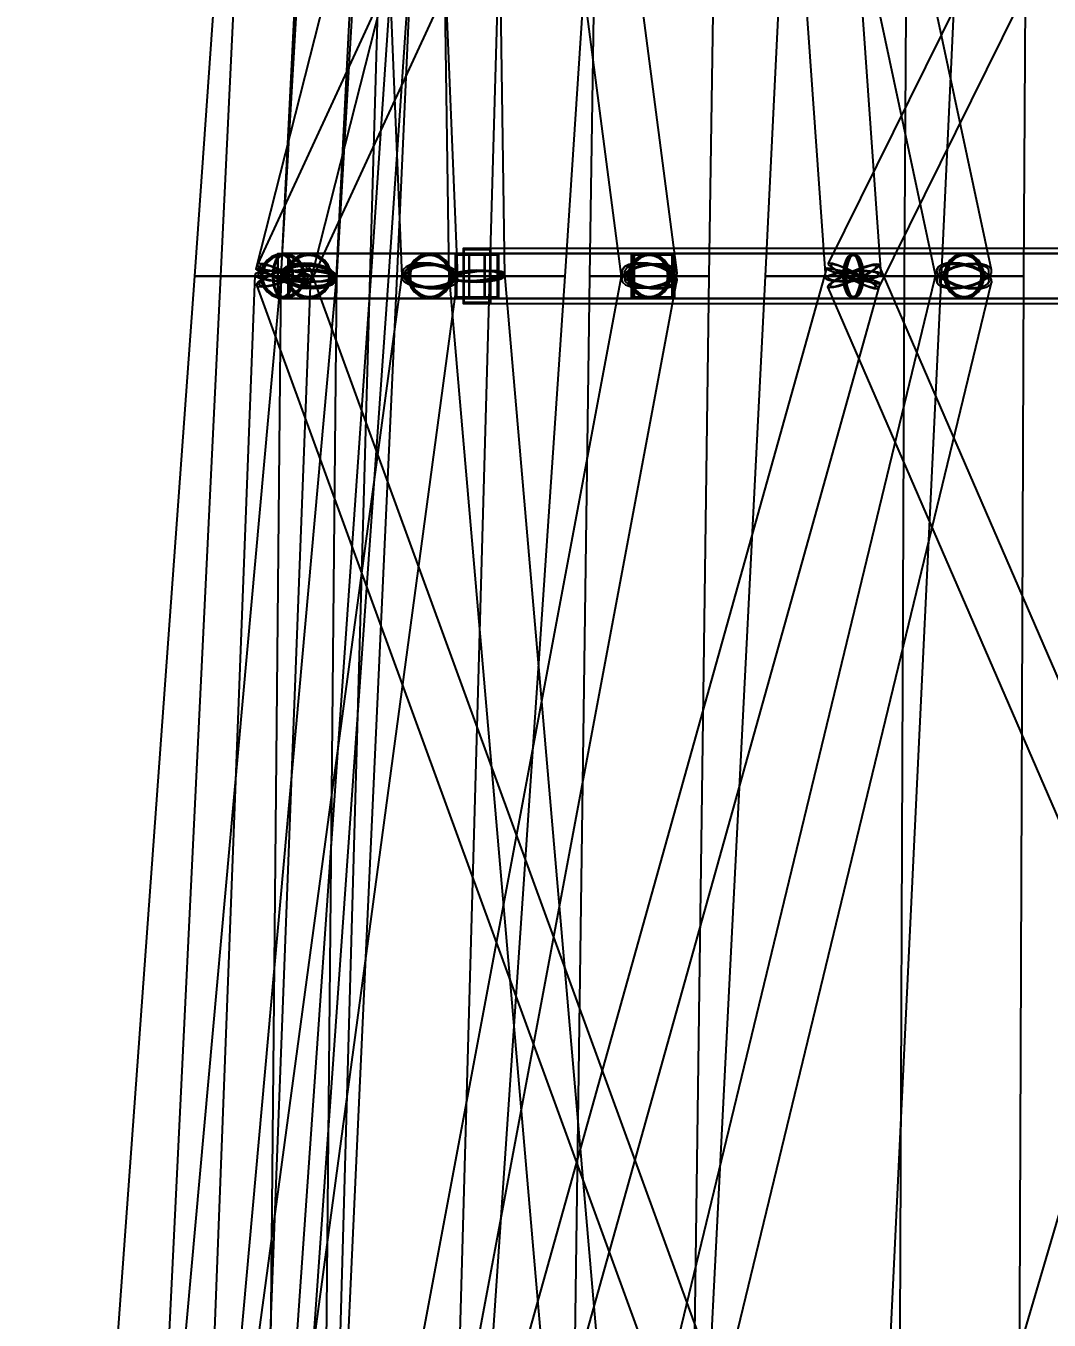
# Model space of a CAD drawing. Header units: millimetres. Extents: x -123812 to 252100, y -3000 to 639000.
# Drawn here: x -26050 to -16768, y 115526 to 127270 of the extents above; entities that cross this region are included whole.
import ezdxf

# ---------------------------------------------------------------- set-up
doc = ezdxf.new("R2010")
doc.units = ezdxf.units.MM
doc.layers.add('D-STR-DIM', color=7, linetype='Continuous', lineweight=13)
doc.layers.add('D-STR-STRC', color=7, linetype='Continuous', lineweight=25)
doc.styles.add('OpenSansCondensed-Light', font='OpenSansCondensed-Light.ttf')
doc.styles.add('TOWER_UNICODE', font='Arial Unicode.ttf')
doc.dimstyles.new('EZDXF', dxfattribs={"dimtxt": 0.25, "dimasz": 0.175, "dimexe": 0.375, "dimexo": 0.125, "dimgap": 0.1, "dimtad": 1, "dimlfac": 100, "dimzin": 12, "dimdsep": 46, "dimtxsty": 'OpenSansCondensed-Light', "dimblk": 'ARCHTICK', "dimcen": 2.5, "dimazin": 3, "dimtfac": 0.5, "dimtmove": 2, "dimatfit": 3})

# ---------------------------------------------------------------- blocks, each defined once
blk = doc.blocks.new('_ARCHTICK')
at = {"color": 0, "linetype": 'BYBLOCK', "const_width": 0.15}
blk.add_lwpolyline([(-0.5, -0.5), (0.5, 0.5)], dxfattribs=at)

msp = doc.modelspace()

# ---------------------------------------------------------------- linework, layer by layer
at = {"layer": 'D-STR-STRC'}
for points in [[(-17608.9, 150062.2), (-23964.1, 125062.2), (-23955.7, 125054.7), (-23931.1, 125043.4), (-23892, 125029.2), (-23841, 125013), (-23781.6, 124995.9), (-23717.9, 124979.1), (-23654.2, 124963.8), (-23594.8, 124950.8), (-23543.8, 124941.3), (-23504.7, 124935.7), (-23480.1, 124934.5), (-23471.7, 124937.8), (-17116.5, 149937.8)], [(-22277.4, 150014.3), (-23736.9, 125014.3), (-23728.3, 125001.2), (-23702.9, 124988.1), (-23662.6, 124975.8), (-23610.1, 124965.1), (-23549, 124956.9), (-23483.3, 124951.5), (-23417.7, 124949.5), (-23356.5, 124950.9), (-23304, 124955.6), (-23263.7, 124963.4), (-23238.4, 124973.7), (-23229.7, 124985.7), (-21770.3, 149985.7)], [(-22578.4, 149996.4), (-22211.9, 124996.4), (-22203.3, 124982.4), (-22177.9, 124969.6), (-22137.5, 124958.8), (-22084.9, 124950.8), (-22023.7, 124946.2), (-21957.9, 124945.3), (-21892.2, 124948), (-21831, 124954.4), (-21778.4, 124963.8), (-21738, 124975.7), (-21712.6, 124989.3), (-21704, 125003.6), (-22070.5, 150003.6)], [(-20565.7, 149982.7), (-18797.1, 124982.7), (-18788.5, 124971.2), (-18763.2, 124961.6), (-18722.9, 124954.7), (-18670.4, 124950.8), (-18609.3, 124950.3), (-18543.7, 124953.2), (-18478.2, 124959.3), (-18417.1, 124968.2), (-18364.6, 124979.2), (-18324.3, 124991.6), (-18299, 125004.6), (-18290.4, 125017.3), (-20058.9, 150017.3)], [(-18172.4, 137609.7), (-23945.8, 125109.7), (-23948.3, 125098.3), (-23935, 125080.3), (-23907, 125056.8), (-23866, 125029.4), (-23815, 125000), (-23757.4, 124970.6), (-23697, 124943.2), (-23638.1, 124919.7), (-23584.6, 124901.7), (-23540.2, 124890.3), (-23508, 124886.4), (-23490, 124890.3), (-17716.6, 137390.3)], [(-22278.9, 137471.3), (-20645.8, 124971.3), (-20636.2, 124944.5), (-20610, 124921.6), (-20569.1, 124903.9), (-20516.3, 124892.9), (-20455.1, 124889.1), (-20389.7, 124892.9), (-20324.5, 124903.9), (-20264.1, 124921.6), (-20212.5, 124944.5), (-20173.2, 124971.3), (-20148.9, 125000), (-20141.4, 125028.7), (-21774.5, 137528.7)], [(-20450.8, 137442.6), (-17785.6, 124942.6), (-17768.8, 124918.9), (-17736.2, 124900.6), (-17690.2, 124889.2), (-17633.8, 124885.3), (-17570.9, 124889.2), (-17505.8, 124900.6), (-17443, 124918.9), (-17386.6, 124942.6), (-17340.6, 124970.3), (-17308, 125000), (-17291.2, 125029.7), (-17291.2, 125057.4), (-19956.3, 137557.4)], [(-12589.2, 137612.7), (-18771.4, 125112.7), (-18767.7, 125101), (-18748.8, 125082.5), (-18715.9, 125058.3), (-18671.2, 125030.2), (-18617.9, 125000), (-18559.5, 124969.8), (-18500.1, 124941.7), (-18443.6, 124917.5), (-18393.9, 124899), (-18354.5, 124887.3), (-18328, 124883.3), (-18316.1, 124887.3), (-12133.9, 137387.3)], [(-23108.1, 137500), (-23735.6, 125000), (-23719.9, 124974), (-23688.2, 124949.8), (-23642.4, 124929), (-23585.9, 124913.1), (-23522.3, 124903), (-23456.1, 124899.6), (-23391.7, 124903), (-23333.6, 124913.1), (-23285.7, 124929), (-23251.2, 124949.8), (-23232.6, 124974), (-23231.1, 125000), (-22603.5, 137500)], [(-23152.9, 137500), (-22638.3, 125000), (-22635.1, 124972.6), (-22614.8, 124947), (-22578.9, 124925.1), (-22529.8, 124908.2), (-22470.8, 124897.6), (-22406.1, 124894), (-22339.9, 124897.6), (-22276.8, 124908.2), (-22221.1, 124925.1), (-22176.6, 124947), (-22146.4, 124972.6), (-22132.4, 125000), (-22647, 137500)], [(-12737.6, 125203.2), (-18543.7, 125203.2), (-18561.5, 125196.3), (-18578.1, 125176), (-18592.3, 125143.7), (-18603.2, 125101.6), (-18610.1, 125052.6), (-18612.4, 125000), (-18610.1, 124947.4), (-18603.2, 124898.4), (-18592.3, 124856.3), (-18578.1, 124824), (-18561.5, 124803.7), (-18543.7, 124796.8), (-12737.6, 124796.8)], [(-13909.1, 125203.2), (-17538.4, 125203.2), (-17582, 125196.3), (-17622.7, 125176), (-17657.6, 125143.7), (-17684.4, 125101.6), (-17701.2, 125052.6), (-17707, 125000), (-17701.2, 124947.4), (-17684.4, 124898.4), (-17657.6, 124856.3), (-17622.7, 124824), (-17582, 124803.7), (-17538.4, 124796.8), (-13909.1, 124796.8)], [(-25287.8, 99931.9), (-18299.1, 124931.9), (-18307.4, 124938.6), (-18331.9, 124949.5), (-18370.7, 124963.8), (-18421.4, 124980.6), (-18480.4, 124998.7), (-18543.7, 125016.9), (-18607.1, 125034), (-18666.1, 125048.7), (-18716.7, 125060.1), (-18755.6, 125067.4), (-18780.1, 125070.1), (-18788.4, 125068.1), (-25777.2, 100068.1)], [(-24358.3, 112469.8), (-23231.5, 124969.8), (-23233.2, 125000), (-23251.9, 125030.2), (-23286.4, 125058.3), (-23334.3, 125082.4), (-23392.4, 125100.9), (-23456.7, 125112.6), (-23522.7, 125116.5), (-23586.1, 125112.6), (-23642.5, 125100.9), (-23688, 125082.4), (-23719.6, 125058.3), (-23735.1, 125030.2), (-24861.9, 112530.2)], [(-23822.5, 112469.1), (-22133.3, 124969.1), (-22139.7, 125000), (-22162.8, 125030.9), (-22201, 125059.7), (-22251.8, 125084.4), (-22311.8, 125103.4), (-22376.7, 125115.4), (-22442.2, 125119.4), (-22503.9, 125115.4), (-22557.5, 125103.4), (-22599.3, 125084.4), (-22626.6, 125059.7), (-22637.4, 125030.9), (-24326.5, 112530.9)], [(-18922.4, 112588.3), (-23479.8, 125088.3), (-23494.5, 125098.5), (-23524.4, 125102), (-23567.5, 125098.5), (-23620.9, 125088.3), (-23680.8, 125072.1), (-23743.3, 125051), (-23804.1, 125026.4), (-23858.9, 125000), (-23904.2, 124973.6), (-23936.8, 124949), (-23954.4, 124927.9), (-23956, 124911.7), (-19398.6, 112411.7)], [(-22490.3, 112439.8), (-20148.4, 124939.8), (-20143.4, 124968.8), (-20155.4, 125000), (-20183.7, 125031.2), (-20226.2, 125060.2), (-20280.2, 125085.2), (-20341.8, 125104.3), (-20407, 125116.4), (-20471.3, 125120.5), (-20530.3, 125116.4), (-20580, 125104.3), (-20616.9, 125085.2), (-20638.7, 125060.2), (-22980.6, 112560.2)], [(-20317.7, 112440.2), (-17291.5, 124940.2), (-17293.4, 124969), (-17312, 125000), (-17345.9, 125031), (-17393, 125059.8), (-17450.1, 125084.6), (-17513.1, 125103.7), (-17577.8, 125115.6), (-17639.9, 125119.7), (-17695, 125115.6), (-17739.5, 125103.7), (-17770.3, 125084.6), (-17785.2, 125059.8), (-20811.4, 112559.8)], [(-12892.5, 112604.4), (-18313.5, 125104.4), (-18331.7, 125108.1), (-18364.2, 125104.4), (-18409.1, 125093.6), (-18463.1, 125076.4), (-18522.5, 125054), (-18583.5, 125028), (-18641.7, 125000), (-18693.3, 124972), (-18734.6, 124946), (-18763, 124923.6), (-18776.4, 124906.4), (-18774, 124895.6), (-13352.9, 112395.6)], [(-17352, 112417.1), (-13670.9, 124917.1), (-13664, 124941.4), (-13673.8, 124969.7), (-13699.7, 125000), (-13739.8, 125030.3), (-13791.5, 125058.6), (-13851.2, 125082.9), (-13914.8, 125101.5), (-13978.1, 125113.2), (-14036.6, 125117.2), (-14086.5, 125113.2), (-14124.3, 125101.5), (-14147.4, 125082.9), (-17828.5, 112582.9)], [(-24419.7, 99990.7), (-23464.1, 124990.7), (-23472.7, 125004.1), (-23498.1, 125017.2), (-23538.4, 125029.2), (-23591, 125039.2), (-23652.2, 125046.5), (-23717.9, 125050.6), (-23783.6, 125051.3), (-23844.8, 125048.5), (-23897.4, 125042.4), (-23937.7, 125033.4), (-23963.1, 125022.1), (-23971.7, 125009.3), (-24927.4, 100009.3)], [(-23470.1, 99997.7), (-23229.3, 124997.7), (-23238, 125012.7), (-23263.4, 125026.9), (-23303.7, 125039.2), (-23356.3, 125048.9), (-23417.6, 125055.2), (-23483.3, 125057.8), (-23549.1, 125056.4), (-23610.3, 125051.2), (-23662.9, 125042.5), (-23703.3, 125030.9), (-23728.7, 125017.2), (-23737.3, 125002.3), (-23978.1, 100002.3)], [(-19541.6, 100021.2), (-21704.9, 125021.2), (-21713.5, 125031.9), (-21738.8, 125040.3), (-21779, 125046), (-21831.4, 125048.6), (-21892.4, 125047.9), (-21957.9, 125043.9), (-22023.4, 125036.9), (-22084.5, 125027.4), (-22136.9, 125016), (-22177.1, 125003.5), (-22202.4, 124990.8), (-22211, 124978.8), (-20047.8, 99978.8)]]:
    msp.add_lwpolyline(points, dxfattribs=at)
for points in [[(-24518.8, 125000), (-22916.9, 125000), (-22071.4, 137500), (-23640.2, 137500)], [(-24284.3, 125000), (-22682.4, 125000), (-22115.5, 137500), (-23684.4, 137500)], [(-22928.3, 125000), (-21842.4, 125000), (-21484.9, 137500), (-22568.5, 137500)], [(-22758.9, 125000), (-21157, 125000), (-20335.6, 137500), (-21904.5, 137500)], [(-20936.5, 125000), (-19850.6, 125000), (-19661.8, 137500), (-20745.4, 137500)], [(-19344.7, 125000), (-17742.8, 125000), (-17160, 137500), (-18728.9, 137500)], [(-18081.3, 125000), (-16995.4, 125000), (-16921.2, 137500), (-18004.8, 137500)], [(-23920.9, 125000), (-23914, 124947.4), (-23893.7, 124898.4), (-23861.5, 124856.3), (-23819.4, 124824), (-23770.4, 124803.7), (-23717.9, 124796.8), (-23483.3, 124796.8), (-23430.8, 124803.7), (-23381.8, 124824), (-23339.7, 124856.3), (-23307.5, 124898.4), (-23287.2, 124947.4), (-23280.3, 125000), (-23287.2, 125052.6), (-23307.5, 125101.6), (-23339.7, 125143.7), (-23381.8, 125176), (-23430.8, 125196.3), (-23483.3, 125203.2), (-23717.9, 125203.2), (-23770.4, 125196.3), (-23819.4, 125176), (-23861.5, 125143.7), (-23893.7, 125101.6), (-23914, 125052.6)], [(-23920.9, 125000), (-23914, 124947.4), (-23893.7, 124898.4), (-23861.5, 124856.3), (-23819.4, 124824), (-23770.4, 124803.7), (-23717.9, 124796.8), (-23665.3, 124803.7), (-23616.4, 124824), (-23574.3, 124856.3), (-23542.1, 124898.4), (-23521.8, 124947.4), (-23514.9, 125000), (-23521.8, 125052.6), (-23542.1, 125101.6), (-23574.3, 125143.7), (-23616.4, 125176), (-23665.3, 125196.3), (-23717.9, 125203.2), (-23770.4, 125196.3), (-23819.4, 125176), (-23861.5, 125143.7), (-23893.7, 125101.6), (-23914, 125052.6)], [(-23904.9, 125000), (-23898.6, 124951.5), (-23879.9, 124906.4), (-23850.2, 124867.6), (-23811.4, 124837.9), (-23766.3, 124819.2), (-23717.9, 124812.8), (-23669.5, 124819.2), (-23624.4, 124837.9), (-23585.6, 124867.6), (-23555.9, 124906.4), (-23537.2, 124951.5), (-23530.8, 125000), (-23537.2, 125048.5), (-23555.9, 125093.6), (-23585.6, 125132.4), (-23624.4, 125162.1), (-23669.5, 125180.8), (-23717.9, 125187.2), (-23766.3, 125180.8), (-23811.4, 125162.1), (-23850.2, 125132.4), (-23879.9, 125093.6), (-23898.6, 125048.5)], [(-23812.3, 125000), (-23809.1, 124947.4), (-23799.7, 124898.4), (-23784.7, 124856.3), (-23765.1, 124824), (-23742.3, 124803.7), (-23717.9, 124796.8), (-18543.7, 124796.8), (-18519.3, 124803.7), (-18496.5, 124824), (-18477, 124856.3), (-18461.9, 124898.4), (-18452.5, 124947.4), (-18449.3, 125000), (-18452.5, 125052.6), (-18461.9, 125101.6), (-18477, 125143.7), (-18496.5, 125176), (-18519.3, 125196.3), (-18543.7, 125203.2), (-23717.9, 125203.2), (-23742.3, 125196.3), (-23765.1, 125176), (-23784.7, 125143.7), (-23799.7, 125101.6), (-23809.1, 125052.6)], [(-23812.3, 125000), (-23809.1, 124947.4), (-23799.7, 124898.4), (-23784.7, 124856.3), (-23765.1, 124824), (-23742.3, 124803.7), (-23717.9, 124796.8), (-23693.4, 124803.7), (-23670.7, 124824), (-23651.1, 124856.3), (-23636.1, 124898.4), (-23626.7, 124947.4), (-23623.4, 125000), (-23626.7, 125052.6), (-23636.1, 125101.6), (-23651.1, 125143.7), (-23670.7, 125176), (-23693.4, 125196.3), (-23717.9, 125203.2), (-23742.3, 125196.3), (-23765.1, 125176), (-23784.7, 125143.7), (-23799.7, 125101.6), (-23809.1, 125052.6)], [(-23804.9, 125000), (-23801.9, 124951.5), (-23793.3, 124906.4), (-23779.4, 124867.6), (-23761.4, 124837.9), (-23740.4, 124819.2), (-23717.9, 124812.8), (-23695.4, 124819.2), (-23674.4, 124837.9), (-23656.4, 124867.6), (-23642.5, 124906.4), (-23633.8, 124951.5), (-23630.9, 125000), (-23633.8, 125048.5), (-23642.5, 125093.6), (-23656.4, 125132.4), (-23674.4, 125162.1), (-23695.4, 125180.8), (-23717.9, 125187.2), (-23740.4, 125180.8), (-23761.4, 125162.1), (-23779.4, 125132.4), (-23793.3, 125093.6), (-23801.9, 125048.5)], [(-23767.8, 124800), (-11534.9, 124800), (-11534.9, 125200), (-23767.8, 125200)], [(-23668, 125200), (-23767.8, 125200), (-23767.8, 124800), (-23668, 124800)], [(-23671, 125188), (-23764.8, 125188), (-23764.8, 124812), (-23671, 124812)], [(-23686.4, 125000), (-23679.4, 124947.4), (-23659.2, 124898.4), (-23626.9, 124856.3), (-23584.8, 124824), (-23535.9, 124803.7), (-23483.3, 124796.8), (-23430.8, 124803.7), (-23381.8, 124824), (-23339.7, 124856.3), (-23307.5, 124898.4), (-23287.2, 124947.4), (-23280.3, 125000), (-23287.2, 125052.6), (-23307.5, 125101.6), (-23339.7, 125143.7), (-23381.8, 125176), (-23430.8, 125196.3), (-23483.3, 125203.2), (-23535.9, 125196.3), (-23584.8, 125176), (-23626.9, 125143.7), (-23659.2, 125101.6), (-23679.4, 125052.6)], [(-23683.3, 125000), (-23676.5, 124947.4), (-23656.5, 124898.4), (-23624.7, 124856.3), (-23583.3, 124824), (-23535.1, 124803.7), (-23483.3, 124796.8), (-22385.4, 124796.8), (-22333.6, 124803.7), (-22285.4, 124824), (-22244, 124856.3), (-22212.2, 124898.4), (-22192.2, 124947.4), (-22185.4, 125000), (-22192.2, 125052.6), (-22212.2, 125101.6), (-22244, 125143.7), (-22285.4, 125176), (-22333.6, 125196.3), (-22385.4, 125203.2), (-23483.3, 125203.2), (-23535.1, 125196.3), (-23583.3, 125176), (-23624.7, 125143.7), (-23656.5, 125101.6), (-23676.5, 125052.6)], [(-23683.3, 125000), (-23676.5, 124947.4), (-23656.5, 124898.4), (-23624.7, 124856.3), (-23583.3, 124824), (-23535.1, 124803.7), (-23483.3, 124796.8), (-23431.6, 124803.7), (-23383.3, 124824), (-23341.9, 124856.3), (-23310.2, 124898.4), (-23290.2, 124947.4), (-23283.4, 125000), (-23290.2, 125052.6), (-23310.2, 125101.6), (-23341.9, 125143.7), (-23383.3, 125176), (-23431.6, 125196.3), (-23483.3, 125203.2), (-23535.1, 125196.3), (-23583.3, 125176), (-23624.7, 125143.7), (-23656.5, 125101.6), (-23676.5, 125052.6)], [(-23670.4, 125000), (-23664, 124951.5), (-23645.3, 124906.4), (-23615.6, 124867.6), (-23576.8, 124837.9), (-23531.7, 124819.2), (-23483.3, 124812.8), (-23434.9, 124819.2), (-23389.8, 124837.9), (-23351.1, 124867.6), (-23321.3, 124906.4), (-23302.6, 124951.5), (-23296.3, 125000), (-23302.6, 125048.5), (-23321.3, 125093.6), (-23351.1, 125132.4), (-23389.8, 125162.1), (-23434.9, 125180.8), (-23483.3, 125187.2), (-23531.7, 125180.8), (-23576.8, 125162.1), (-23615.6, 125132.4), (-23645.3, 125093.6), (-23664, 125048.5)], [(-23667.5, 125000), (-23661.3, 124951.5), (-23642.8, 124906.4), (-23613.6, 124867.6), (-23575.4, 124837.9), (-23531, 124819.2), (-23483.3, 124812.8), (-23435.6, 124819.2), (-23391.2, 124837.9), (-23353.1, 124867.6), (-23323.8, 124906.4), (-23305.4, 124951.5), (-23299.1, 125000), (-23305.4, 125048.5), (-23323.8, 125093.6), (-23353.1, 125132.4), (-23391.2, 125162.1), (-23435.6, 125180.8), (-23483.3, 125187.2), (-23531, 125180.8), (-23575.4, 125162.1), (-23613.6, 125132.4), (-23642.8, 125093.6), (-23661.3, 125048.5)], [(-22585.3, 125000), (-22578.5, 124947.4), (-22558.5, 124898.4), (-22526.7, 124856.3), (-22485.3, 124824), (-22437.1, 124803.7), (-22385.4, 124796.8), (-22333.6, 124803.7), (-22285.4, 124824), (-22244, 124856.3), (-22212.2, 124898.4), (-22192.2, 124947.4), (-22185.4, 125000), (-22192.2, 125052.6), (-22212.2, 125101.6), (-22244, 125143.7), (-22285.4, 125176), (-22333.6, 125196.3), (-22385.4, 125203.2), (-22437.1, 125196.3), (-22485.3, 125176), (-22526.7, 125143.7), (-22558.5, 125101.6), (-22578.5, 125052.6)], [(-22578.4, 125000), (-22571.9, 124947.4), (-22552.6, 124898.4), (-22521.9, 124856.3), (-22481.9, 124824), (-22435.3, 124803.7), (-22385.4, 124796.8), (-20393.6, 124796.8), (-20343.6, 124803.7), (-20297, 124824), (-20257, 124856.3), (-20226.4, 124898.4), (-20207.1, 124947.4), (-20200.5, 125000), (-20207.1, 125052.6), (-20226.4, 125101.6), (-20257, 125143.7), (-20297, 125176), (-20343.6, 125196.3), (-20393.6, 125203.2), (-22385.4, 125203.2), (-22435.3, 125196.3), (-22481.9, 125176), (-22521.9, 125143.7), (-22552.6, 125101.6), (-22571.9, 125052.6)], [(-22578.4, 125000), (-22571.9, 124947.4), (-22552.6, 124898.4), (-22521.9, 124856.3), (-22481.9, 124824), (-22435.3, 124803.7), (-22385.4, 124796.8), (-22335.4, 124803.7), (-22288.8, 124824), (-22248.8, 124856.3), (-22218.2, 124898.4), (-22198.9, 124947.4), (-22192.3, 125000), (-22198.9, 125052.6), (-22218.2, 125101.6), (-22248.8, 125143.7), (-22288.8, 125176), (-22335.4, 125196.3), (-22385.4, 125203.2), (-22435.3, 125196.3), (-22481.9, 125176), (-22521.9, 125143.7), (-22552.6, 125101.6), (-22571.9, 125052.6)], [(-22569.6, 125000), (-22563.3, 124951.5), (-22544.9, 124906.4), (-22515.6, 124867.6), (-22477.5, 124837.9), (-22433, 124819.2), (-22385.4, 124812.8), (-22337.7, 124819.2), (-22293.3, 124837.9), (-22255.1, 124867.6), (-22225.8, 124906.4), (-22207.4, 124951.5), (-22201.1, 125000), (-22207.4, 125048.5), (-22225.8, 125093.6), (-22255.1, 125132.4), (-22293.3, 125162.1), (-22337.7, 125180.8), (-22385.4, 125187.2), (-22433, 125180.8), (-22477.5, 125162.1), (-22515.6, 125132.4), (-22544.9, 125093.6), (-22563.3, 125048.5)], [(-22563.2, 125000), (-22557.2, 124951.5), (-22539.4, 124906.4), (-22511.1, 124867.6), (-22474.3, 124837.9), (-22431.4, 124819.2), (-22385.4, 124812.8), (-22339.3, 124819.2), (-22296.4, 124837.9), (-22259.6, 124867.6), (-22231.3, 124906.4), (-22213.6, 124951.5), (-22207.5, 125000), (-22213.6, 125048.5), (-22231.3, 125093.6), (-22259.6, 125132.4), (-22296.4, 125162.1), (-22339.3, 125180.8), (-22385.4, 125187.2), (-22431.4, 125180.8), (-22474.3, 125162.1), (-22511.1, 125132.4), (-22539.4, 125093.6), (-22557.2, 125048.5)], [(-22155.9, 124800), (-20161.6, 124800), (-20161.6, 125200), (-22155.9, 125200)], [(-21760, 125200), (-22155.9, 125200), (-22155.9, 124800), (-21760, 124800)], [(-21771.9, 125188), (-22144, 125188), (-22144, 124812), (-21771.9, 124812)], [(-22082.9, 124750), (-5244.4, 124750), (-5244.4, 125250), (-22082.9, 125250)], [(-21832.9, 125250), (-22082.9, 125250), (-22082.9, 124750), (-21832.9, 124750)], [(-21838.9, 125238), (-22076.9, 125238), (-22076.9, 124762), (-21838.9, 124762)], [(-22032.1, 124800), (-11510.7, 124800), (-11510.7, 125200), (-22032.1, 125200)], [(-21883.8, 125200), (-22032.1, 125200), (-22032.1, 124800), (-21883.8, 124800)], [(-21888.2, 125188), (-22027.7, 125188), (-22027.7, 124812), (-21888.2, 124812)], [(-20586.6, 125000), (-20580.1, 124947.4), (-20560.8, 124898.4), (-20530.1, 124856.3), (-20490.1, 124824), (-20443.5, 124803.7), (-20393.6, 124796.8), (-20343.6, 124803.7), (-20297, 124824), (-20257, 124856.3), (-20226.4, 124898.4), (-20207.1, 124947.4), (-20200.5, 125000), (-20207.1, 125052.6), (-20226.4, 125101.6), (-20257, 125143.7), (-20297, 125176), (-20343.6, 125196.3), (-20393.6, 125203.2), (-20443.5, 125196.3), (-20490.1, 125176), (-20530.1, 125143.7), (-20560.8, 125101.6), (-20580.1, 125052.6)], [(-20576.1, 125000), (-20569.9, 124947.4), (-20551.7, 124898.4), (-20522.6, 124856.3), (-20484.8, 124824), (-20440.8, 124803.7), (-20393.6, 124796.8), (-17538.4, 124796.8), (-17491.1, 124803.7), (-17447.1, 124824), (-17409.3, 124856.3), (-17380.3, 124898.4), (-17362.1, 124947.4), (-17355.8, 125000), (-17362.1, 125052.6), (-17380.3, 125101.6), (-17409.3, 125143.7), (-17447.1, 125176), (-17491.1, 125196.3), (-17538.4, 125203.2), (-20393.6, 125203.2), (-20440.8, 125196.3), (-20484.8, 125176), (-20522.6, 125143.7), (-20551.7, 125101.6), (-20569.9, 125052.6)], [(-20576.1, 125000), (-20569.9, 124947.4), (-20551.7, 124898.4), (-20522.6, 124856.3), (-20484.8, 124824), (-20440.8, 124803.7), (-20393.6, 124796.8), (-20346.3, 124803.7), (-20302.3, 124824), (-20264.5, 124856.3), (-20235.5, 124898.4), (-20217.2, 124947.4), (-20211, 125000), (-20217.2, 125052.6), (-20235.5, 125101.6), (-20264.5, 125143.7), (-20302.3, 125176), (-20346.3, 125196.3), (-20393.6, 125203.2), (-20440.8, 125196.3), (-20484.8, 125176), (-20522.6, 125143.7), (-20551.7, 125101.6), (-20569.9, 125052.6)], [(-20571.4, 125000), (-20565.4, 124951.5), (-20547.6, 124906.4), (-20519.3, 124867.6), (-20482.5, 124837.9), (-20439.6, 124819.2), (-20393.6, 124812.8), (-20347.5, 124819.2), (-20304.6, 124837.9), (-20267.8, 124867.6), (-20239.5, 124906.4), (-20221.8, 124951.5), (-20215.7, 125000), (-20221.8, 125048.5), (-20239.5, 125093.6), (-20267.8, 125132.4), (-20304.6, 125162.1), (-20347.5, 125180.8), (-20393.6, 125187.2), (-20439.6, 125180.8), (-20482.5, 125162.1), (-20519.3, 125132.4), (-20547.6, 125093.6), (-20565.4, 125048.5)], [(-20561.7, 125000), (-20556, 124951.5), (-20539.2, 124906.4), (-20512.5, 124867.6), (-20477.6, 124837.9), (-20437.1, 124819.2), (-20393.6, 124812.8), (-20350, 124819.2), (-20309.5, 124837.9), (-20274.6, 124867.6), (-20247.9, 124906.4), (-20231.1, 124951.5), (-20225.4, 125000), (-20231.1, 125048.5), (-20247.9, 125093.6), (-20274.6, 125132.4), (-20309.5, 125162.1), (-20350, 125180.8), (-20393.6, 125187.2), (-20437.1, 125180.8), (-20477.6, 125162.1), (-20512.5, 125132.4), (-20539.2, 125093.6), (-20556, 125048.5)], [(-20161.6, 125200), (-20557.5, 125200), (-20557.5, 124800), (-20161.6, 124800)], [(-20173.5, 125188), (-20545.6, 125188), (-20545.6, 124812), (-20173.5, 124812)], [(-20543.5, 124800), (-15594.5, 124800), (-15594.5, 125200), (-20543.5, 125200)], [(-20175.6, 125200), (-20543.5, 125200), (-20543.5, 124800), (-20175.6, 124800)], [(-20186.7, 125188), (-20532.5, 125188), (-20532.5, 124812), (-20186.7, 124812)], [(-18638.2, 125000), (-18635, 124947.4), (-18625.5, 124898.4), (-18610.5, 124856.3), (-18591, 124824), (-18568.2, 124803.7), (-18543.7, 124796.8), (-18519.3, 124803.7), (-18496.5, 124824), (-18477, 124856.3), (-18461.9, 124898.4), (-18452.5, 124947.4), (-18449.3, 125000), (-18452.5, 125052.6), (-18461.9, 125101.6), (-18477, 125143.7), (-18496.5, 125176), (-18519.3, 125196.3), (-18543.7, 125203.2), (-18568.2, 125196.3), (-18591, 125176), (-18610.5, 125143.7), (-18625.5, 125101.6), (-18635, 125052.6)], [(-18630.8, 125000), (-18627.8, 124951.5), (-18619.1, 124906.4), (-18605.3, 124867.6), (-18587.3, 124837.9), (-18566.3, 124819.2), (-18543.7, 124812.8), (-18521.2, 124819.2), (-18500.2, 124837.9), (-18482.2, 124867.6), (-18468.4, 124906.4), (-18459.7, 124951.5), (-18456.7, 125000), (-18459.7, 125048.5), (-18468.4, 125093.6), (-18482.2, 125132.4), (-18500.2, 125162.1), (-18521.2, 125180.8), (-18543.7, 125187.2), (-18566.3, 125180.8), (-18587.3, 125162.1), (-18605.3, 125132.4), (-18619.1, 125093.6), (-18627.8, 125048.5)], [(-18612.4, 125000), (-18610.1, 124947.4), (-18603.2, 124898.4), (-18592.3, 124856.3), (-18578.1, 124824), (-18561.5, 124803.7), (-18543.7, 124796.8), (-18526, 124803.7), (-18509.4, 124824), (-18495.2, 124856.3), (-18484.3, 124898.4), (-18477.4, 124947.4), (-18475.1, 125000), (-18477.4, 125052.6), (-18484.3, 125101.6), (-18495.2, 125143.7), (-18509.4, 125176), (-18526, 125196.3), (-18543.7, 125203.2), (-18561.5, 125196.3), (-18578.1, 125176), (-18592.3, 125143.7), (-18603.2, 125101.6), (-18610.1, 125052.6)], [(-18607, 125000), (-18604.8, 124951.5), (-18598.5, 124906.4), (-18588.5, 124867.6), (-18575.4, 124837.9), (-18560.1, 124819.2), (-18543.7, 124812.8), (-18527.4, 124819.2), (-18512.1, 124837.9), (-18499, 124867.6), (-18489, 124906.4), (-18482.6, 124951.5), (-18480.5, 125000), (-18482.6, 125048.5), (-18489, 125093.6), (-18499, 125132.4), (-18512.1, 125162.1), (-18527.4, 125180.8), (-18543.7, 125187.2), (-18560.1, 125180.8), (-18575.4, 125162.1), (-18588.5, 125132.4), (-18598.5, 125093.6), (-18604.8, 125048.5)], [(-17720.9, 125000), (-17714.7, 124947.4), (-17696.5, 124898.4), (-17667.5, 124856.3), (-17629.7, 124824), (-17585.6, 124803.7), (-17538.4, 124796.8), (-17491.1, 124803.7), (-17447.1, 124824), (-17409.3, 124856.3), (-17380.3, 124898.4), (-17362.1, 124947.4), (-17355.8, 125000), (-17362.1, 125052.6), (-17380.3, 125101.6), (-17409.3, 125143.7), (-17447.1, 125176), (-17491.1, 125196.3), (-17538.4, 125203.2), (-17585.6, 125196.3), (-17629.7, 125176), (-17667.5, 125143.7), (-17696.5, 125101.6), (-17714.7, 125052.6)], [(-17707, 125000), (-17701.2, 124947.4), (-17684.4, 124898.4), (-17657.6, 124856.3), (-17622.7, 124824), (-17582, 124803.7), (-17538.4, 124796.8), (-17494.8, 124803.7), (-17454.1, 124824), (-17419.2, 124856.3), (-17392.4, 124898.4), (-17375.6, 124947.4), (-17369.8, 125000), (-17375.6, 125052.6), (-17392.4, 125101.6), (-17419.2, 125143.7), (-17454.1, 125176), (-17494.8, 125196.3), (-17538.4, 125203.2), (-17582, 125196.3), (-17622.7, 125176), (-17657.6, 125143.7), (-17684.4, 125101.6), (-17701.2, 125052.6)], [(-17706.6, 125000), (-17700.8, 124951.5), (-17684, 124906.4), (-17657.3, 124867.6), (-17622.5, 124837.9), (-17581.9, 124819.2), (-17538.4, 124812.8), (-17494.9, 124819.2), (-17454.3, 124837.9), (-17419.5, 124867.6), (-17392.7, 124906.4), (-17375.9, 124951.5), (-17370.2, 125000), (-17375.9, 125048.5), (-17392.7, 125093.6), (-17419.5, 125132.4), (-17454.3, 125162.1), (-17494.9, 125180.8), (-17538.4, 125187.2), (-17581.9, 125180.8), (-17622.5, 125162.1), (-17657.3, 125132.4), (-17684, 125093.6), (-17700.8, 125048.5)], [(-17693.7, 125000), (-17688.4, 124951.5), (-17672.9, 124906.4), (-17648.2, 124867.6), (-17616, 124837.9), (-17578.6, 124819.2), (-17538.4, 124812.8), (-17498.2, 124819.2), (-17460.7, 124837.9), (-17428.6, 124867.6), (-17403.9, 124906.4), (-17388.4, 124951.5), (-17383.1, 125000), (-17388.4, 125048.5), (-17403.9, 125093.6), (-17428.6, 125132.4), (-17460.7, 125162.1), (-17498.2, 125180.8), (-17538.4, 125187.2), (-17578.6, 125180.8), (-17616, 125162.1), (-17648.2, 125132.4), (-17672.9, 125093.6), (-17688.4, 125048.5)], [(-23576.8, 125000), (-23631.7, 124973.6), (-23692.5, 124949), (-23755, 124927.9), (-23814.9, 124911.7), (-23868.3, 124901.5), (-23911.4, 124898), (-23941.3, 124901.5), (-23956, 124911.7), (-23954.4, 124927.9), (-23936.8, 124949), (-23904.2, 124973.6), (-23858.9, 125000), (-23804.1, 125026.4), (-23743.3, 125051), (-23680.8, 125072.1), (-23620.9, 125088.3), (-23567.5, 125098.5), (-23524.4, 125102), (-23494.5, 125098.5), (-23479.8, 125088.3), (-23481.4, 125072.1), (-23499, 125051), (-23531.6, 125026.4)], [(-23815, 125000), (-23757.4, 124970.6), (-23697, 124943.2), (-23638.1, 124919.7), (-23584.6, 124901.7), (-23540.2, 124890.3), (-23508, 124886.4), (-23490, 124890.3), (-23487.5, 124901.7), (-23500.8, 124919.7), (-23528.8, 124943.2), (-23569.8, 124970.6), (-23620.8, 125000), (-23678.4, 125029.4), (-23738.8, 125056.8), (-23797.7, 125080.3), (-23851.1, 125098.3), (-23895.5, 125109.7), (-23927.8, 125113.6), (-23945.8, 125109.7), (-23948.3, 125098.3), (-23935, 125080.3), (-23907, 125056.8), (-23866, 125029.4)], [(-23590.7, 125000), (-23640.2, 124976.2), (-23695, 124954), (-23751.3, 124935), (-23805.4, 124920.4), (-23853.5, 124911.2), (-23892.3, 124908.1), (-23919.3, 124911.2), (-23932.5, 124920.4), (-23931.1, 124935), (-23915.2, 124954), (-23885.9, 124976.2), (-23845.1, 125000), (-23795.6, 125023.8), (-23740.8, 125046), (-23684.5, 125065), (-23630.4, 125079.6), (-23582.3, 125088.8), (-23543.5, 125091.9), (-23516.5, 125088.8), (-23503.3, 125079.6), (-23504.6, 125065), (-23520.6, 125046), (-23549.9, 125023.8)], [(-23805.4, 125000), (-23753.5, 124973.5), (-23699.1, 124948.8), (-23646, 124927.6), (-23597.8, 124911.3), (-23557.7, 124901.1), (-23528.6, 124897.6), (-23512.4, 124901.1), (-23510.2, 124911.3), (-23522.1, 124927.6), (-23547.4, 124948.8), (-23584.3, 124973.5), (-23630.3, 125000), (-23682.3, 125026.5), (-23736.7, 125051.2), (-23789.8, 125072.4), (-23838, 125088.7), (-23878.1, 125098.9), (-23907.2, 125102.4), (-23923.4, 125098.9), (-23925.6, 125088.7), (-23913.6, 125072.4), (-23888.4, 125051.2), (-23851.5, 125026.5)], [(-23735.6, 125000), (-23719.9, 124974), (-23688.2, 124949.8), (-23642.4, 124929), (-23585.9, 124913.1), (-23522.3, 124903), (-23456.1, 124899.6), (-23391.7, 124903), (-23333.6, 124913.1), (-23285.7, 124929), (-23251.2, 124949.8), (-23232.6, 124974), (-23231.1, 125000), (-23246.7, 125026), (-23278.5, 125050.2), (-23324.2, 125071), (-23380.8, 125086.9), (-23444.3, 125097), (-23510.5, 125100.4), (-23574.9, 125097), (-23633, 125086.9), (-23680.9, 125071), (-23715.4, 125050.2), (-23734, 125026)], [(-23233.2, 125000), (-23231.5, 124969.8), (-23247, 124941.7), (-23278.6, 124917.6), (-23324.1, 124899.1), (-23380.5, 124887.4), (-23443.9, 124883.5), (-23510, 124887.4), (-23574.2, 124899.1), (-23632.3, 124917.6), (-23680.2, 124941.7), (-23714.7, 124969.8), (-23733.4, 125000), (-23735.1, 125030.2), (-23719.6, 125058.3), (-23688, 125082.4), (-23642.5, 125100.9), (-23586.1, 125112.6), (-23522.7, 125116.5), (-23456.7, 125112.6), (-23392.4, 125100.9), (-23334.3, 125082.4), (-23286.4, 125058.3), (-23251.9, 125030.2)], [(-23710.8, 125000), (-23696.7, 124976.6), (-23668, 124954.7), (-23626.8, 124936), (-23575.8, 124921.6), (-23518.5, 124912.6), (-23458.8, 124909.5), (-23400.7, 124912.6), (-23348.3, 124921.6), (-23305.1, 124936), (-23274.1, 124954.7), (-23257.3, 124976.6), (-23255.9, 125000), (-23270, 125023.4), (-23298.6, 125045.3), (-23339.9, 125064), (-23390.9, 125078.4), (-23448.2, 125087.4), (-23507.9, 125090.5), (-23565.9, 125087.4), (-23618.3, 125078.4), (-23661.5, 125064), (-23692.6, 125045.3), (-23709.4, 125023.4)], [(-23257.8, 125000), (-23256.3, 124972.8), (-23270.3, 124947.5), (-23298.8, 124925.7), (-23339.8, 124909), (-23390.6, 124898.5), (-23447.8, 124894.9), (-23507.4, 124898.5), (-23565.3, 124909), (-23617.6, 124925.7), (-23660.8, 124947.5), (-23691.9, 124972.8), (-23708.8, 125000), (-23710.3, 125027.2), (-23696.4, 125052.5), (-23667.9, 125074.3), (-23626.8, 125091), (-23576, 125101.5), (-23518.8, 125105.1), (-23459.3, 125101.5), (-23401.3, 125091), (-23349, 125074.3), (-23305.8, 125052.5), (-23274.7, 125027.2)], [(-22638.3, 125000), (-22635.1, 124972.6), (-22614.8, 124947), (-22578.9, 124925.1), (-22529.8, 124908.2), (-22470.8, 124897.6), (-22406.1, 124894), (-22339.9, 124897.6), (-22276.8, 124908.2), (-22221.1, 124925.1), (-22176.6, 124947), (-22146.4, 124972.6), (-22132.4, 125000), (-22135.6, 125027.4), (-22155.9, 125053), (-22191.8, 125074.9), (-22240.9, 125091.8), (-22299.9, 125102.4), (-22364.7, 125106), (-22430.8, 125102.4), (-22493.9, 125091.8), (-22549.6, 125074.9), (-22594.1, 125053), (-22624.4, 125027.4)], [(-22139.7, 125000), (-22133.3, 124969.1), (-22144.2, 124940.3), (-22171.4, 124915.6), (-22213.3, 124896.6), (-22266.8, 124884.6), (-22328.5, 124880.6), (-22394, 124884.6), (-22459, 124896.6), (-22518.9, 124915.6), (-22569.7, 124940.3), (-22608, 124969.1), (-22631.1, 125000), (-22637.4, 125030.9), (-22626.6, 125059.7), (-22599.3, 125084.4), (-22557.5, 125103.4), (-22503.9, 125115.4), (-22442.2, 125119.4), (-22376.7, 125115.4), (-22311.8, 125103.4), (-22251.8, 125084.4), (-22201, 125059.7), (-22162.8, 125030.9)], [(-22613.4, 125000), (-22610.5, 124975.3), (-22592.2, 124952.2), (-22559.8, 124932.4), (-22515.6, 124917.3), (-22462.4, 124907.7), (-22404, 124904.5), (-22344.4, 124907.7), (-22287.5, 124917.3), (-22237.3, 124932.4), (-22197.2, 124952.2), (-22169.9, 124975.3), (-22157.3, 125000), (-22160.2, 125024.7), (-22178.5, 125047.8), (-22210.9, 125067.6), (-22255.2, 125082.7), (-22308.3, 125092.3), (-22366.7, 125095.5), (-22426.4, 125092.3), (-22483.2, 125082.7), (-22533.4, 125067.6), (-22573.5, 125047.8), (-22600.8, 125024.7)], [(-22163.8, 125000), (-22158.1, 124972.1), (-22167.9, 124946.2), (-22192.5, 124923.9), (-22230.2, 124906.8), (-22278.5, 124896), (-22334.1, 124892.3), (-22393.2, 124896), (-22451.7, 124906.8), (-22505.7, 124923.9), (-22551.6, 124946.2), (-22586.1, 124972.1), (-22606.9, 125000), (-22612.6, 125027.9), (-22602.8, 125053.8), (-22578.2, 125076.1), (-22540.5, 125093.2), (-22492.2, 125104), (-22436.6, 125107.7), (-22377.5, 125104), (-22319, 125093.2), (-22265, 125076.1), (-22219.2, 125053.8), (-22184.7, 125027.9)], [(-20638.2, 125000), (-20645.8, 124971.3), (-20636.2, 124944.5), (-20610, 124921.6), (-20569.1, 124903.9), (-20516.3, 124892.9), (-20455.1, 124889.1), (-20389.7, 124892.9), (-20324.5, 124903.9), (-20264.1, 124921.6), (-20212.5, 124944.5), (-20173.2, 124971.3), (-20148.9, 125000), (-20141.4, 125028.7), (-20151, 125055.5), (-20177.1, 125078.4), (-20218, 125096.1), (-20270.8, 125107.1), (-20332.1, 125110.9), (-20397.5, 125107.1), (-20462.6, 125096.1), (-20523, 125078.4), (-20574.7, 125055.5), (-20613.9, 125028.7)], [(-20155.4, 125000), (-20143.4, 124968.8), (-20148.4, 124939.8), (-20170.2, 124914.8), (-20207.1, 124895.7), (-20256.8, 124883.6), (-20315.8, 124879.5), (-20380.1, 124883.6), (-20445.3, 124895.7), (-20507, 124914.8), (-20560.9, 124939.8), (-20603.5, 124968.8), (-20631.7, 125000), (-20643.7, 125031.2), (-20638.7, 125060.2), (-20616.9, 125085.2), (-20580, 125104.3), (-20530.3, 125116.4), (-20471.3, 125120.5), (-20407, 125116.4), (-20341.8, 125104.3), (-20280.2, 125085.2), (-20226.2, 125060.2), (-20183.7, 125031.2)], [(-20614.1, 125000), (-20620.9, 124974.1), (-20612.3, 124950), (-20588.7, 124929.3), (-20551.9, 124913.4), (-20504.2, 124903.4), (-20449, 124900), (-20390, 124903.4), (-20331.3, 124913.4), (-20276.8, 124929.3), (-20230.3, 124950), (-20194.9, 124974.1), (-20173, 125000), (-20166.2, 125025.9), (-20174.8, 125050), (-20198.4, 125070.7), (-20235.3, 125086.6), (-20282.9, 125096.6), (-20338.1, 125100), (-20397.1, 125096.6), (-20455.8, 125086.6), (-20510.3, 125070.7), (-20556.8, 125050), (-20592.2, 125025.9)], [(-20178.9, 125000), (-20168, 124971.9), (-20172.6, 124945.7), (-20192.2, 124923.2), (-20225.5, 124905.9), (-20270.3, 124895.1), (-20323.4, 124891.4), (-20381.4, 124895.1), (-20440.2, 124905.9), (-20495.8, 124923.2), (-20544.4, 124945.7), (-20582.8, 124971.9), (-20608.3, 125000), (-20619.1, 125028.1), (-20614.6, 125054.3), (-20595, 125076.8), (-20561.6, 125094.1), (-20516.9, 125104.9), (-20463.7, 125108.6), (-20405.7, 125104.9), (-20346.9, 125094.1), (-20291.3, 125076.8), (-20242.7, 125054.3), (-20204.3, 125028.1)], [(-18543.7, 125016.9), (-18607.1, 125034), (-18666.1, 125048.7), (-18716.7, 125060.1), (-18755.6, 125067.4), (-18780.1, 125070.1), (-18788.4, 125068.1), (-18780.1, 125061.4), (-18755.6, 125050.5), (-18716.7, 125036.2), (-18666.1, 125019.4), (-18607.1, 125001.3), (-18543.7, 124983.1), (-18480.4, 124966), (-18421.4, 124951.3), (-18370.7, 124939.9), (-18331.9, 124932.6), (-18307.4, 124929.9), (-18299.1, 124931.9), (-18307.4, 124938.6), (-18331.9, 124949.5), (-18370.7, 124963.8), (-18421.4, 124980.6), (-18480.4, 124998.7)], [(-18445.8, 125000), (-18504, 124972), (-18564.9, 124946), (-18624.4, 124923.6), (-18678.4, 124906.4), (-18723.2, 124895.6), (-18755.8, 124891.9), (-18774, 124895.6), (-18776.4, 124906.4), (-18763, 124923.6), (-18734.6, 124946), (-18693.3, 124972), (-18641.7, 125000), (-18583.5, 125028), (-18522.5, 125054), (-18463.1, 125076.4), (-18409.1, 125093.6), (-18364.2, 125104.4), (-18331.7, 125108.1), (-18313.5, 125104.4), (-18311.1, 125093.6), (-18324.5, 125076.4), (-18352.9, 125054), (-18394.2, 125028)], [(-18617.9, 125000), (-18559.5, 124969.8), (-18500.1, 124941.7), (-18443.6, 124917.5), (-18393.9, 124899), (-18354.5, 124887.3), (-18328, 124883.3), (-18316.1, 124887.3), (-18319.8, 124899), (-18338.7, 124917.5), (-18371.6, 124941.7), (-18416.3, 124969.8), (-18469.6, 125000), (-18528, 125030.2), (-18587.4, 125058.3), (-18643.9, 125082.5), (-18693.5, 125101), (-18733, 125112.7), (-18759.5, 125116.7), (-18771.4, 125112.7), (-18767.7, 125101), (-18748.8, 125082.5), (-18715.9, 125058.3), (-18671.2, 125030.2)], [(-18455.4, 125000), (-18507.9, 124974.8), (-18562.9, 124951.3), (-18616.5, 124931.1), (-18665.2, 124915.6), (-18705.6, 124905.9), (-18735, 124902.6), (-18751.3, 124905.9), (-18753.5, 124915.6), (-18741.4, 124931.1), (-18715.8, 124951.3), (-18678.6, 124974.8), (-18632.1, 125000), (-18579.6, 125025.2), (-18524.6, 125048.7), (-18471, 125068.9), (-18422.3, 125084.4), (-18381.9, 125094.1), (-18352.5, 125097.4), (-18336.2, 125094.1), (-18334, 125084.4), (-18346.1, 125068.9), (-18371.6, 125048.7), (-18408.9, 125025.2)], [(-18610.6, 125000), (-18558, 124972.8), (-18504.4, 124947.4), (-18453.5, 124925.6), (-18408.7, 124908.9), (-18373.1, 124898.4), (-18349.2, 124894.8), (-18338.5, 124898.4), (-18341.8, 124908.9), (-18358.9, 124925.6), (-18388.6, 124947.4), (-18428.8, 124972.8), (-18476.9, 125000), (-18529.5, 125027.2), (-18583.1, 125052.6), (-18634, 125074.4), (-18678.8, 125091.1), (-18714.4, 125101.6), (-18738.3, 125105.2), (-18749, 125101.6), (-18745.7, 125091.1), (-18728.6, 125074.4), (-18698.9, 125052.6), (-18658.7, 125027.2)], [(-17768.8, 125000), (-17785.6, 124970.3), (-17785.6, 124942.6), (-17768.8, 124918.9), (-17736.2, 124900.6), (-17690.2, 124889.2), (-17633.8, 124885.3), (-17570.9, 124889.2), (-17505.8, 124900.6), (-17443, 124918.9), (-17386.6, 124942.6), (-17340.6, 124970.3), (-17308, 125000), (-17291.2, 125029.7), (-17291.2, 125057.4), (-17308, 125081.1), (-17340.5, 125099.4), (-17386.6, 125110.8), (-17442.9, 125114.7), (-17505.8, 125110.8), (-17570.9, 125099.4), (-17633.8, 125081.1), (-17690.2, 125057.4), (-17736.2, 125029.7)], [(-17312, 125000), (-17293.4, 124969), (-17291.5, 124940.2), (-17306.5, 124915.4), (-17337.3, 124896.3), (-17381.7, 124884.4), (-17436.9, 124880.3), (-17498.9, 124884.4), (-17563.7, 124896.3), (-17626.7, 124915.4), (-17683.7, 124940.2), (-17730.8, 124969), (-17764.8, 125000), (-17783.4, 125031), (-17785.2, 125059.8), (-17770.3, 125084.6), (-17739.5, 125103.7), (-17695, 125115.6), (-17639.9, 125119.7), (-17577.8, 125115.6), (-17513.1, 125103.7), (-17450.1, 125084.6), (-17393, 125059.8), (-17345.9, 125031)], [(-17746.1, 125000), (-17761.3, 124973.2), (-17761.3, 124948.3), (-17746.1, 124926.9), (-17716.7, 124910.4), (-17675.2, 124900.1), (-17624.4, 124896.6), (-17567.7, 124900.1), (-17509, 124910.4), (-17452.4, 124926.9), (-17401.5, 124948.3), (-17360, 124973.2), (-17330.7, 125000), (-17315.5, 125026.8), (-17315.5, 125051.7), (-17330.7, 125073.1), (-17360, 125089.6), (-17401.5, 125099.9), (-17452.3, 125103.4), (-17509, 125099.9), (-17567.7, 125089.6), (-17624.4, 125073.1), (-17675.2, 125051.7), (-17716.7, 125026.8)], [(-17334.2, 125000), (-17317.5, 124972.1), (-17315.8, 124946), (-17329.3, 124923.7), (-17357, 124906.5), (-17397.1, 124895.8), (-17446.9, 124892.1), (-17502.8, 124895.8), (-17561.2, 124906.5), (-17618, 124923.7), (-17669.4, 124946), (-17711.9, 124972.1), (-17742.5, 125000), (-17759.3, 125027.9), (-17760.9, 125054), (-17747.4, 125076.3), (-17719.7, 125093.5), (-17679.6, 125104.2), (-17629.9, 125107.9), (-17573.9, 125104.2), (-17515.6, 125093.5), (-17458.7, 125076.3), (-17407.3, 125054), (-17364.9, 125027.9)], [(-25427.6, 112500), (-23792.7, 112500), (-22916.9, 125000), (-24518.8, 125000)], [(-24892, 112500), (-23257, 112500), (-22682.4, 125000), (-24284.3, 125000)], [(-22916.9, 125000), (-22944.2, 125000), (-23024.3, 125000), (-23151.5, 125000), (-23317.4, 125000), (-23510.6, 125000), (-23717.9, 125000), (-23925.2, 125000), (-24118.4, 125000), (-24284.2, 125000), (-24411.5, 125000), (-24491.5, 125000), (-24518.8, 125000), (-24491.5, 125000), (-24411.5, 125000), (-24284.2, 125000), (-24118.4, 125000), (-23925.2, 125000), (-23717.9, 125000), (-23510.6, 125000), (-23317.4, 125000), (-23151.5, 125000), (-23024.3, 125000), (-22944.2, 125000)], [(-22682.4, 125000), (-22709.7, 125000), (-22789.7, 125000), (-22917, 125000), (-23082.8, 125000), (-23276, 125000), (-23483.3, 125000), (-23690.6, 125000), (-23883.8, 125000), (-24049.7, 125000), (-24177, 125000), (-24257, 125000), (-24284.3, 125000), (-24257, 125000), (-24177, 125000), (-24049.7, 125000), (-23883.8, 125000), (-23690.6, 125000), (-23483.3, 125000), (-23276, 125000), (-23082.8, 125000), (-22917, 125000), (-22789.7, 125000), (-22709.7, 125000)], [(-23717.9, 125050.6), (-23783.6, 125051.3), (-23844.8, 125048.5), (-23897.4, 125042.4), (-23937.7, 125033.4), (-23963.1, 125022.1), (-23971.7, 125009.3), (-23963.1, 124995.9), (-23937.7, 124982.8), (-23897.4, 124970.8), (-23844.8, 124960.8), (-23783.6, 124953.5), (-23717.9, 124949.4), (-23652.2, 124948.7), (-23591, 124951.5), (-23538.4, 124957.6), (-23498.1, 124966.6), (-23472.7, 124977.9), (-23464.1, 124990.7), (-23472.7, 125004.1), (-23498.1, 125017.2), (-23538.4, 125029.2), (-23591, 125039.2), (-23652.2, 125046.5)], [(-23717.9, 125020.9), (-23781.6, 125036.2), (-23841, 125049.2), (-23892, 125058.7), (-23931.1, 125064.3), (-23955.7, 125065.5), (-23964.1, 125062.2), (-23955.7, 125054.7), (-23931.1, 125043.4), (-23892, 125029.2), (-23841, 125013), (-23781.6, 124995.9), (-23717.9, 124979.1), (-23654.2, 124963.8), (-23594.8, 124950.8), (-23543.8, 124941.3), (-23504.7, 124935.7), (-23480.1, 124934.5), (-23471.7, 124937.8), (-23480.1, 124945.3), (-23504.7, 124956.6), (-23543.8, 124970.8), (-23594.8, 124987), (-23654.2, 125004.1)], [(-23717.9, 125045.6), (-23777.1, 125046.2), (-23832.3, 125043.7), (-23879.7, 125038.2), (-23916.1, 125030.1), (-23938.9, 125019.9), (-23946.7, 125008.4), (-23938.9, 124996.3), (-23916.1, 124984.5), (-23879.7, 124973.7), (-23832.3, 124964.7), (-23777.1, 124958.1), (-23717.9, 124954.4), (-23658.7, 124953.8), (-23603.5, 124956.3), (-23556.1, 124961.8), (-23519.7, 124969.9), (-23496.9, 124980.1), (-23489.1, 124991.6), (-23496.9, 125003.7), (-23519.7, 125015.5), (-23556.1, 125026.3), (-23603.5, 125035.3), (-23658.7, 125041.9)], [(-23717.9, 125018.8), (-23775.3, 125032.7), (-23828.9, 125044.3), (-23874.9, 125052.9), (-23910.1, 125057.9), (-23932.3, 125059), (-23939.9, 125056.1), (-23932.3, 125049.3), (-23910.1, 125039.1), (-23874.9, 125026.3), (-23828.9, 125011.7), (-23775.3, 124996.3), (-23717.9, 124981.2), (-23660.4, 124967.3), (-23606.9, 124955.7), (-23560.9, 124947.1), (-23525.6, 124942.1), (-23503.5, 124941), (-23495.9, 124943.9), (-23503.5, 124950.7), (-23525.6, 124960.9), (-23560.9, 124973.7), (-23606.9, 124988.3), (-23660.4, 125003.7)], [(-23483.3, 124942.2), (-23549.1, 124944.8), (-23610.3, 124951.1), (-23662.9, 124960.8), (-23703.3, 124973.1), (-23728.7, 124987.3), (-23737.3, 125002.3), (-23728.7, 125017.2), (-23703.3, 125030.9), (-23662.9, 125042.5), (-23610.3, 125051.2), (-23549.1, 125056.4), (-23483.3, 125057.8), (-23417.6, 125055.2), (-23356.3, 125048.9), (-23303.7, 125039.2), (-23263.4, 125026.9), (-23238, 125012.7), (-23229.3, 124997.7), (-23238, 124982.8), (-23263.4, 124969.1), (-23303.7, 124957.5), (-23356.3, 124948.8), (-23417.6, 124943.6)], [(-23483.3, 125048.5), (-23549, 125050.5), (-23610.1, 125049.1), (-23662.6, 125044.4), (-23702.9, 125036.6), (-23728.3, 125026.3), (-23736.9, 125014.3), (-23728.3, 125001.2), (-23702.9, 124988.1), (-23662.6, 124975.8), (-23610.1, 124965.1), (-23549, 124956.9), (-23483.3, 124951.5), (-23417.7, 124949.5), (-23356.5, 124950.9), (-23304, 124955.6), (-23263.7, 124963.4), (-23238.4, 124973.7), (-23229.7, 124985.7), (-23238.4, 124998.8), (-23263.7, 125011.9), (-23304, 125024.2), (-23356.5, 125034.9), (-23417.7, 125043.1)], [(-23483.3, 124947.9), (-23542.6, 124950.2), (-23597.8, 124955.9), (-23645.2, 124964.6), (-23681.6, 124975.8), (-23704.5, 124988.5), (-23712.3, 125002.1), (-23704.5, 125015.5), (-23681.6, 125027.9), (-23645.2, 125038.3), (-23597.8, 125046.2), (-23542.6, 125050.9), (-23483.3, 125052.1), (-23424.1, 125049.8), (-23368.8, 125044.1), (-23321.4, 125035.4), (-23285, 125024.2), (-23262.1, 125011.5), (-23254.3, 124997.9), (-23262.1, 124984.5), (-23285, 124972.1), (-23321.4, 124961.7), (-23368.8, 124953.8), (-23424.1, 124949.1)], [(-23483.3, 125043.7), (-23542.5, 125045.5), (-23597.6, 125044.3), (-23645, 125040), (-23681.3, 125033), (-23704.2, 125023.7), (-23711.9, 125012.9), (-23704.2, 125001.1), (-23681.3, 124989.3), (-23645, 124978.2), (-23597.6, 124968.6), (-23542.5, 124961.1), (-23483.3, 124956.3), (-23424.1, 124954.5), (-23369, 124955.7), (-23321.7, 124960), (-23285.3, 124967), (-23262.5, 124976.3), (-23254.7, 124987.1), (-23262.5, 124998.9), (-23285.3, 125010.7), (-23321.7, 125021.8), (-23369, 125031.4), (-23424.1, 125038.9)], [(-23643.4, 112500), (-22008.5, 112500), (-21157, 125000), (-22758.9, 125000)], [(-23279.6, 112500), (-22191.3, 112500), (-21842.4, 125000), (-22928.3, 125000)], [(-21842.4, 125000), (-21860.9, 125000), (-21915.1, 125000), (-22001.4, 125000), (-22113.9, 125000), (-22244.8, 125000), (-22385.4, 125000), (-22525.9, 125000), (-22656.8, 125000), (-22769.3, 125000), (-22855.6, 125000), (-22909.8, 125000), (-22928.3, 125000), (-22909.8, 125000), (-22855.6, 125000), (-22769.3, 125000), (-22656.8, 125000), (-22525.9, 125000), (-22385.4, 125000), (-22244.8, 125000), (-22113.9, 125000), (-22001.4, 125000), (-21915.1, 125000), (-21860.9, 125000)], [(-21157, 125000), (-21184.3, 125000), (-21264.3, 125000), (-21391.6, 125000), (-21557.5, 125000), (-21750.6, 125000), (-21957.9, 125000), (-22165.2, 125000), (-22358.4, 125000), (-22524.3, 125000), (-22651.6, 125000), (-22731.6, 125000), (-22758.9, 125000), (-22731.6, 125000), (-22651.6, 125000), (-22524.3, 125000), (-22358.4, 125000), (-22165.2, 125000), (-21957.9, 125000), (-21750.6, 125000), (-21557.5, 125000), (-21391.6, 125000), (-21264.3, 125000), (-21184.3, 125000)], [(-21957.9, 124945.3), (-22023.7, 124946.2), (-22084.9, 124950.8), (-22137.5, 124958.8), (-22177.9, 124969.6), (-22203.3, 124982.4), (-22211.9, 124996.4), (-22203.3, 125010.7), (-22177.9, 125024.3), (-22137.5, 125036.2), (-22084.9, 125045.6), (-22023.7, 125052), (-21957.9, 125054.7), (-21892.2, 125053.8), (-21831, 125049.2), (-21778.4, 125041.2), (-21738, 125030.4), (-21712.6, 125017.6), (-21704, 125003.6), (-21712.6, 124989.3), (-21738, 124975.7), (-21778.4, 124963.8), (-21831, 124954.4), (-21892.2, 124948)], [(-21957.9, 124956.1), (-22023.4, 124952.1), (-22084.5, 124951.4), (-22136.9, 124954), (-22177.1, 124959.7), (-22202.4, 124968.1), (-22211, 124978.8), (-22202.4, 124990.8), (-22177.1, 125003.5), (-22136.9, 125016), (-22084.5, 125027.4), (-22023.4, 125036.9), (-21957.9, 125043.9), (-21892.4, 125047.9), (-21831.4, 125048.6), (-21779, 125046), (-21738.8, 125040.3), (-21713.5, 125031.9), (-21704.9, 125021.2), (-21713.5, 125009.2), (-21738.8, 124996.5), (-21779, 124984), (-21831.4, 124972.6), (-21892.4, 124963.1)], [(-21957.9, 124950.6), (-22017.2, 124951.5), (-22072.4, 124955.7), (-22119.9, 124962.8), (-22156.2, 124972.6), (-22179.1, 124984.1), (-22186.9, 124996.8), (-22179.1, 125009.7), (-22156.2, 125021.9), (-22119.9, 125032.6), (-22072.4, 125041.1), (-22017.2, 125046.8), (-21957.9, 125049.4), (-21898.7, 125048.5), (-21843.5, 125044.3), (-21796, 125037.2), (-21759.6, 125027.4), (-21736.8, 125015.9), (-21729, 125003.2), (-21736.8, 124990.3), (-21759.6, 124978.1), (-21796, 124967.4), (-21843.5, 124958.9), (-21898.7, 124953.2)], [(-21957.9, 124960.4), (-22017, 124956.8), (-22072, 124956.2), (-22119.3, 124958.5), (-22155.5, 124963.6), (-22178.3, 124971.3), (-22186.1, 124980.8), (-22178.3, 124991.7), (-22155.5, 125003.2), (-22119.3, 125014.4), (-22072, 125024.7), (-22017, 125033.3), (-21957.9, 125039.6), (-21898.9, 125043.2), (-21843.9, 125043.8), (-21796.6, 125041.5), (-21760.3, 125036.4), (-21737.5, 125028.7), (-21729.8, 125019.2), (-21737.5, 125008.3), (-21760.3, 124996.8), (-21796.6, 124985.6), (-21843.9, 124975.3), (-21898.9, 124966.7)], [(-21108.7, 112500), (-20020.4, 112500), (-19850.6, 125000), (-20936.5, 125000)], [(-19850.6, 125000), (-19869.1, 125000), (-19923.4, 125000), (-20009.6, 125000), (-20122.1, 125000), (-20253, 125000), (-20393.6, 125000), (-20534.1, 125000), (-20665, 125000), (-20777.5, 125000), (-20863.8, 125000), (-20918, 125000), (-20936.5, 125000), (-20918, 125000), (-20863.8, 125000), (-20777.5, 125000), (-20665, 125000), (-20534.1, 125000), (-20393.6, 125000), (-20253, 125000), (-20122.1, 125000), (-20009.6, 125000), (-19923.4, 125000), (-19869.1, 125000)], [(-19977.9, 112500), (-18343, 112500), (-17742.8, 125000), (-19344.7, 125000)], [(-17742.8, 125000), (-17770.1, 125000), (-17850.1, 125000), (-17977.4, 125000), (-18143.3, 125000), (-18336.4, 125000), (-18543.7, 125000), (-18751, 125000), (-18944.2, 125000), (-19110.1, 125000), (-19237.4, 125000), (-19317.4, 125000), (-19344.7, 125000), (-19317.4, 125000), (-19237.4, 125000), (-19110.1, 125000), (-18944.2, 125000), (-18751, 125000), (-18543.7, 125000), (-18336.4, 125000), (-18143.3, 125000), (-17977.4, 125000), (-17850.1, 125000), (-17770.1, 125000)], [(-18543.7, 124953.2), (-18609.3, 124950.3), (-18670.4, 124950.8), (-18722.9, 124954.7), (-18763.2, 124961.6), (-18788.5, 124971.2), (-18797.1, 124982.7), (-18788.5, 124995.4), (-18763.2, 125008.4), (-18722.9, 125020.8), (-18670.4, 125031.8), (-18609.3, 125040.7), (-18543.7, 125046.8), (-18478.2, 125049.7), (-18417.1, 125049.2), (-18364.6, 125045.3), (-18324.3, 125038.4), (-18299, 125028.8), (-18290.4, 125017.3), (-18299, 125004.6), (-18324.3, 124991.6), (-18364.6, 124979.2), (-18417.1, 124968.2), (-18478.2, 124959.3)], [(-18543.7, 124957.8), (-18602.9, 124955.2), (-18658, 124955.7), (-18705.3, 124959.1), (-18741.6, 124965.4), (-18764.4, 124974), (-18772.2, 124984.4), (-18764.4, 124995.8), (-18741.6, 125007.6), (-18705.3, 125018.8), (-18658, 125028.7), (-18602.9, 125036.7), (-18543.7, 125042.2), (-18484.6, 125044.8), (-18429.5, 125044.3), (-18382.2, 125040.9), (-18345.9, 125034.6), (-18323.1, 125026), (-18315.3, 125015.6), (-18323.1, 125004.2), (-18345.9, 124992.4), (-18382.2, 124981.2), (-18429.5, 124971.3), (-18484.6, 124963.3)], [(-18543.7, 125015.3), (-18600.8, 125030.6), (-18654, 125043.9), (-18699.7, 125054.2), (-18734.8, 125060.8), (-18756.8, 125063.2), (-18764.3, 125061.4), (-18756.8, 125055.4), (-18734.8, 125045.5), (-18699.7, 125032.6), (-18654, 125017.5), (-18600.8, 125001.2), (-18543.7, 124984.7), (-18486.7, 124969.4), (-18433.5, 124956.1), (-18387.8, 124945.8), (-18352.7, 124939.2), (-18330.7, 124936.8), (-18323.2, 124938.6), (-18330.7, 124944.6), (-18352.7, 124954.5), (-18387.8, 124967.4), (-18433.5, 124982.5), (-18486.7, 124998.8)], [(-18134.4, 112500), (-17046.1, 112500), (-16995.4, 125000), (-18081.3, 125000)], [(-16995.4, 125000), (-17013.9, 125000), (-17068.2, 125000), (-17154.5, 125000), (-17266.9, 125000), (-17397.9, 125000), (-17538.4, 125000), (-17678.9, 125000), (-17809.9, 125000), (-17922.3, 125000), (-18008.6, 125000), (-18062.8, 125000), (-18081.3, 125000), (-18062.8, 125000), (-18008.6, 125000), (-17922.3, 125000), (-17809.9, 125000), (-17678.9, 125000), (-17538.4, 125000), (-17397.9, 125000), (-17266.9, 125000), (-17154.5, 125000), (-17068.2, 125000), (-17013.9, 125000)]]:
    msp.add_lwpolyline(points, close=True, dxfattribs=at)

# ---------------------------------------------------------------- dimensions: what is measured, and where the dimension line sits
at = {"layer": 'D-STR-DIM'}
msp.add_linear_dim(base=(-112000, 0), p1=(0, 0), p2=(0, 634000), angle=90, dimstyle='EZDXF', override={"dimtxt": 8400, "dimasz": 3750, "dimexe": 2100, "dimexo": 1800, "dimgap": 2100, "dimtad": 1, "dimdec": 0, "dimlfac": 1, "dimlunit": 2, "dimtxsty": 'TOWER_UNICODE', "dimclrd": 7, "dimclre": 7, "dimclrt": 7}, dxfattribs=at).render()

doc.saveas('drawing.dxf')
